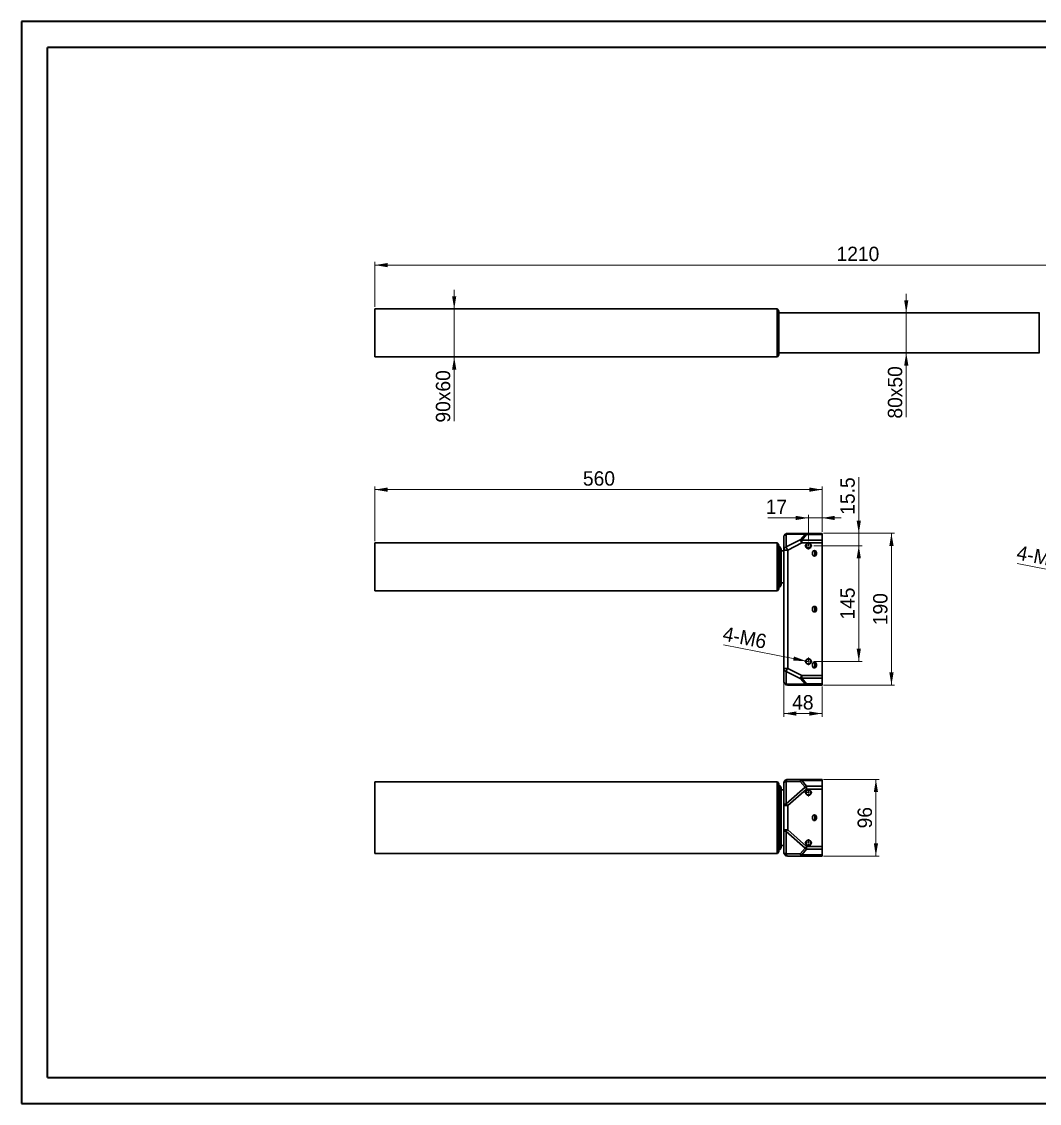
# Model space of a CAD drawing. Header units: millimetres. Extents: x 0 to 1916, y 0 to 1355.
# Drawn here: x 0 to 1275, y 0 to 1355 of the extents above; entities that cross this region are included whole.
import ezdxf

# ---------------------------------------------------------------- set-up
doc = ezdxf.new("R2010")
doc.units = ezdxf.units.MM
doc.linetypes.add('CENTER2', pattern=[7.5, 5, -1, 0.5, -1])
doc.layers.get('0').update_dxf_attribs({"lineweight": 18})
for name, color, linetype, lineweight in [('CAXA0', 7, 'Continuous', 70), ('CAXA3', 7, 'Continuous', 18), ('標注', 3, 'Continuous', 18)]:
    doc.layers.add(name, color=color, linetype=linetype, lineweight=lineweight)
doc.dimstyles.new('ISO-25', dxfattribs={"dimtxt": 12, "dimasz": 10, "dimexe": 0.5, "dimexo": 0.625, "dimgap": 1.2, "dimtad": 1, "dimdsep": 46, "dimtxsty": 'Standard', "dimcen": 2.5, "dimdle": 14, "dimclrd": 3, "dimclre": 3, "dimclrt": 3, "dimadec": 0, "dimazin": 0, "dimtfac": 1, "dimtmove": 0, "dimatfit": 3, "dimfxl": 0, "dimarcsym": 0})

# ---------------------------------------------------------------- blocks, each defined once
blk = doc.blocks.new('*X3')
at = {"layer": '標注', "linetype": 'Continuous', "lineweight": 15}
blk.add_hatch(color=0, dxfattribs=at).paths.add_polyline_path([(982.7, 554), (967.5, 559.7), (966.5, 554.5)], flags=0)
at = {"layer": '標注', "color": 0, "linetype": 'Continuous', "lineweight": 15}
blk.add_line((879, 574.5), (985.6, 553.5), dxfattribs=at)
at = {"layer": '標注', "color": 0, "linetype": 'Continuous', "lineweight": 15, "insert": (905.8, 583.3), "char_height": 18, "width": 98.547, "attachment_point": 5, "rotation": 348.8526}
blk.add_mtext('4-M6', dxfattribs=at)
blk = doc.blocks.new('*X4')
at = {"layer": '標注', "linetype": 'Continuous', "lineweight": 15}
for points in [[(442.6, 768.7), (458.6, 771.4), (458.6, 766)], [(1002.6, 768.7), (986.6, 771.4), (986.6, 766)]]:
    blk.add_hatch(color=0, dxfattribs=at).paths.add_polyline_path(points, flags=0)
at = {"layer": '標注', "color": 0, "linetype": 'Continuous', "lineweight": 15}
for p, q in [((442.6, 704), (442.6, 772.7)), ((1002.6, 716), (1002.6, 772.7)), ((442.6, 768.7), (1002.6, 768.7))]:
    blk.add_line(p, q, dxfattribs=at)
at = {"layer": '標注', "color": 0, "lineweight": 15, "insert": (723.2, 782.6), "char_height": 18, "width": 71.598, "attachment_point": 5}
blk.add_mtext('560', dxfattribs=at)
blk = doc.blocks.new('*X5')
at = {"layer": '標注', "linetype": 'Continuous', "lineweight": 15}
for points in [[(442.6, 1050), (458.6, 1052.6), (458.6, 1047.3)], [(1652.6, 1050), (1636.6, 1052.6), (1636.6, 1047.3)]]:
    blk.add_hatch(color=0, dxfattribs=at).paths.add_polyline_path(points, flags=0)
at = {"layer": '標注', "color": 0, "linetype": 'Continuous', "lineweight": 15}
for p, q in [((442.6, 997.5), (442.6, 1054)), ((442.6, 1050), (1652.6, 1050)), ((1652.6, 1009), (1652.6, 1054))]:
    blk.add_line(p, q, dxfattribs=at)
at = {"layer": '標注', "color": 0, "lineweight": 15, "insert": (1047.6, 1063.9), "char_height": 18, "width": 94.525, "attachment_point": 5}
blk.add_mtext('1210', dxfattribs=at)
blk = doc.blocks.new('*X6')
at = {"layer": '標注', "linetype": 'Continuous', "lineweight": 15}
for points in [[(1048.7, 698.5), (1051.3, 682.5), (1046, 682.5)], [(1048.7, 553.5), (1051.3, 569.5), (1046, 569.5)]]:
    blk.add_hatch(color=0, dxfattribs=at).paths.add_polyline_path(points, flags=0)
at = {"layer": '標注', "color": 0, "linetype": 'Continuous', "lineweight": 15}
for p, q in [((992.4, 698.5), (1052.7, 698.5)), ((1048.7, 698.5), (1048.7, 553.5)), ((992.4, 553.5), (1052.7, 553.5))]:
    blk.add_line(p, q, dxfattribs=at)
at = {"layer": '標注', "color": 0, "lineweight": 15, "insert": (1034.7, 626), "char_height": 18, "width": 68.179, "attachment_point": 5, "rotation": 90}
blk.add_mtext('145', dxfattribs=at)
blk = doc.blocks.new('*X7')
at = {"layer": '標注', "linetype": 'Continuous', "lineweight": 15}
for points in [[(985.6, 733.3), (969.6, 735.9), (969.6, 730.6)], [(1002.6, 733.3), (1018.6, 735.9), (1018.6, 730.6)]]:
    blk.add_hatch(color=0, dxfattribs=at).paths.add_polyline_path(points, flags=0)
at = {"layer": '標注', "color": 0, "linetype": 'Continuous', "lineweight": 15}
for p, q in [((934.9, 733.3), (1026.6, 733.3)), ((985.6, 705.3), (985.6, 737.3)), ((1002.6, 716), (1002.6, 737.3))]:
    blk.add_line(p, q, dxfattribs=at)
at = {"layer": '標注', "color": 0, "lineweight": 15, "insert": (945.5, 747.2), "char_height": 18, "width": 42.637, "attachment_point": 5}
blk.add_mtext('17', dxfattribs=at)
blk = doc.blocks.new('*X8')
at = {"layer": '標注', "linetype": 'Continuous', "lineweight": 15}
for points in [[(1070.1, 405.8), (1072.8, 389.8), (1067.5, 389.8)], [(1070.1, 309.8), (1072.8, 325.8), (1067.5, 325.8)]]:
    blk.add_hatch(color=0, dxfattribs=at).paths.add_polyline_path(points, flags=0)
at = {"layer": '標注', "color": 0, "linetype": 'Continuous', "lineweight": 15}
for p, q in [((1004.6, 405.8), (1074.1, 405.8)), ((1070.1, 405.8), (1070.1, 309.8)), ((1004.6, 309.8), (1074.1, 309.8))]:
    blk.add_line(p, q, dxfattribs=at)
at = {"layer": '標注', "color": 0, "lineweight": 15, "insert": (1056.3, 357.8), "char_height": 18, "width": 46.659, "attachment_point": 5, "rotation": 90}
blk.add_mtext('96', dxfattribs=at)
blk = doc.blocks.new('*X9')
at = {"layer": '標注', "linetype": 'Continuous', "lineweight": 15}
for points in [[(1089.6, 714), (1092.3, 698), (1086.9, 698)], [(1089.6, 524), (1092.3, 540), (1086.9, 540)]]:
    blk.add_hatch(color=0, dxfattribs=at).paths.add_polyline_path(points, flags=0)
at = {"layer": '標注', "color": 0, "linetype": 'Continuous', "lineweight": 15}
for p, q in [((1004.6, 714), (1093.6, 714)), ((1089.6, 714), (1089.6, 524)), ((1004.6, 524), (1093.6, 524))]:
    blk.add_line(p, q, dxfattribs=at)
at = {"layer": '標注', "color": 0, "lineweight": 15, "insert": (1075.7, 619), "char_height": 18, "width": 68.782, "attachment_point": 5, "rotation": 90}
blk.add_mtext('190', dxfattribs=at)
blk = doc.blocks.new('*X12')
at = {"layer": '標注', "linetype": 'Continuous', "lineweight": 15}
blk.add_hatch(color=0, dxfattribs=at).paths.add_polyline_path([(1350.8, 655.6), (1335.6, 661.4), (1334.5, 656.1)], flags=0)
at = {"layer": '標注', "color": 0, "linetype": 'Continuous', "lineweight": 15}
blk.add_line((1247.1, 676.1), (1353.7, 655.1), dxfattribs=at)
at = {"layer": '標注', "color": 0, "linetype": 'Continuous', "lineweight": 15, "insert": (1273.9, 684.9), "char_height": 18, "width": 98.547, "attachment_point": 5, "rotation": 348.8526}
blk.add_mtext('4-M6', dxfattribs=at)
blk = doc.blocks.new('*X13')
at = {"layer": '標注', "linetype": 'Continuous', "lineweight": 15}
for points in [[(954.6, 488.3), (970.6, 485.6), (970.6, 490.9)], [(1002.6, 488.3), (986.6, 485.6), (986.6, 490.9)]]:
    blk.add_hatch(color=0, dxfattribs=at).paths.add_polyline_path(points, flags=0)
at = {"layer": '標注', "color": 0, "linetype": 'Continuous', "lineweight": 15}
for p, q in [((954.6, 542.9), (954.6, 484.3)), ((1002.6, 522), (1002.6, 484.3)), ((1002.6, 488.3), (954.6, 488.3))]:
    blk.add_line(p, q, dxfattribs=at)
at = {"layer": '標注', "color": 0, "lineweight": 15, "insert": (978.6, 502.2), "char_height": 18, "width": 46.659, "attachment_point": 5}
blk.add_mtext('48', dxfattribs=at)
blk = doc.blocks.new('*X14')
at = {"layer": '標注', "linetype": 'Continuous', "lineweight": 15}
for points in [[(541.9, 995), (544.5, 1011), (539.2, 1011)], [(541.9, 935), (544.5, 919), (539.2, 919)]]:
    blk.add_hatch(color=0, dxfattribs=at).paths.add_polyline_path(points, flags=0)
at = {"layer": '標注', "color": 0, "linetype": 'Continuous', "lineweight": 15}
blk.add_line((541.9, 1019), (541.9, 854.6), dxfattribs=at)
at = {"layer": '標注', "color": 0, "lineweight": 15, "insert": (528, 885.5), "char_height": 18, "width": 123.888, "attachment_point": 5, "rotation": 90}
blk.add_mtext('90x60', dxfattribs=at)
blk = doc.blocks.new('*X15')
at = {"layer": '標注', "linetype": 'Continuous', "lineweight": 15}
for points in [[(1108.1, 990), (1110.8, 1006), (1105.5, 1006)], [(1108.1, 940), (1110.8, 924), (1105.5, 924)]]:
    blk.add_hatch(color=0, dxfattribs=at).paths.add_polyline_path(points, flags=0)
at = {"layer": '標注', "color": 0, "linetype": 'Continuous', "lineweight": 15}
for p, q in [((1108.1, 1014), (1108.1, 859.6)), ((1109.5, 990), (1104.1, 990)), ((1109.5, 940), (1104.1, 940))]:
    blk.add_line(p, q, dxfattribs=at)
at = {"layer": '標注', "color": 0, "lineweight": 15, "insert": (1094.2, 890.5), "char_height": 18, "width": 123.888, "attachment_point": 5, "rotation": 90}
blk.add_mtext('80x50', dxfattribs=at)
blk = doc.blocks.new('*X16')
at = {"layer": '標注', "linetype": 'Continuous', "lineweight": 15}
for points in [[(1048.7, 714), (1046, 730), (1051.3, 730)], [(1048.7, 698.5), (1046, 682.5), (1051.3, 682.5)]]:
    blk.add_hatch(color=0, dxfattribs=at).paths.add_polyline_path(points, flags=0)
at = {"layer": '標注', "color": 0, "linetype": 'Continuous', "lineweight": 15}
blk.add_line((1048.7, 674.5), (1048.7, 784.2), dxfattribs=at)
at = {"layer": '標注', "color": 0, "lineweight": 15, "insert": (1034.7, 760.7), "char_height": 18, "width": 93.922, "attachment_point": 5, "rotation": 90}
blk.add_mtext('15.5', dxfattribs=at)
blk = doc.blocks.new('*X18')
at = {"layer": '標注', "linetype": 'Continuous', "lineweight": 15}
for points in [[(1070.1, 405.8), (1072.8, 389.8), (1067.5, 389.8)], [(1070.1, 309.8), (1072.8, 325.8), (1067.5, 325.8)]]:
    blk.add_hatch(color=0, dxfattribs=at).paths.add_polyline_path(points, flags=0)
at = {"layer": '標注', "color": 0, "linetype": 'Continuous', "lineweight": 15}
for p, q in [((1004.6, 405.8), (1074.1, 405.8)), ((1070.1, 405.8), (1070.1, 309.8)), ((1004.6, 309.8), (1074.1, 309.8))]:
    blk.add_line(p, q, dxfattribs=at)
at = {"layer": '標注', "color": 0, "lineweight": 15, "insert": (1056.3, 357.8), "char_height": 18, "width": 46.659, "attachment_point": 5, "rotation": 90}
blk.add_mtext('96', dxfattribs=at)

msp = doc.modelspace()

# ---------------------------------------------------------------- linework, layer by layer
at = {"linetype": 'Continuous', "lineweight": 30}
for p, q in [((442.61, 995.049), (946.36, 995.049)), ((442.61, 992.049), (442.61, 995.049)), ((442.61, 938.049), (442.61, 992.049)), ((946.36, 992.049), (946.36, 995.049)), ((946.36, 995.049), (946.682, 995.049)), ((946.36, 992.049), (946.36, 938.049)), ((946.945, 994.893), (948.323, 992.366)), ((948.36, 992.223), (948.36, 992.049)), ((948.36, 992.049), (948.36, 938.049)), ((948.36, 990.049), (1274.56, 990.049)), ((1274.56, 987.049), (1274.56, 990.049)), ((1274.56, 990.049), (1274.882, 990.049)), ((1274.56, 987.049), (1274.56, 943.049)), ((442.61, 935.049), (442.61, 938.049)), ((442.61, 935.049), (946.36, 935.049)), ((946.36, 935.049), (946.36, 938.049)), ((946.682, 935.049), (946.36, 935.049)), ((946.945, 935.206), (948.323, 937.732)), ((1274.56, 940.049), (948.36, 940.049)), ((948.36, 938.049), (948.36, 937.876)), ((1274.56, 940.049), (1274.56, 943.049)), ((1274.882, 940.049), (1274.56, 940.049)), ((954.61, 693.039), (954.61, 708.96)), ((957.619, 697.021), (957.619, 712.942)), ((981.379, 712.942), (957.619, 712.942)), ((957.619, 697.021), (975.318, 705.871)), ((959.61, 713.96), (983.37, 713.96)), ((975.318, 705.871), (981.379, 712.942)), ((977.309, 705.424), (983.37, 712.495)), ((977.309, 705.424), (977.309, 703.802)), ((1002.61, 705.424), (977.309, 705.424)), ((983.37, 713.96), (983.37, 713.579)), ((983.37, 713.96), (1002.61, 713.96)), ((983.37, 713.579), (983.37, 712.495)), ((983.37, 712.495), (1002.61, 712.495)), ((1002.61, 713.96), (1002.61, 712.495)), ((1002.61, 712.495), (1002.61, 705.424)), ((1002.61, 701.889), (1002.61, 705.424)), ((442.61, 701.96), (946.36, 701.96)), ((442.61, 698.96), (442.61, 701.96)), ((442.61, 644.96), (442.61, 698.96)), ((946.36, 698.96), (946.36, 701.96)), ((946.36, 701.96), (946.682, 701.96)), ((946.36, 698.96), (946.36, 644.96)), ((946.945, 701.803), (948.323, 699.277)), ((948.36, 699.133), (948.36, 698.96)), ((948.36, 698.96), (948.36, 644.96)), ((948.36, 696.96), (949.56, 696.96)), ((949.56, 693.96), (949.56, 696.96)), ((949.56, 696.96), (949.882, 696.96)), ((949.56, 693.96), (949.56, 649.96)), ((950.145, 696.803), (951.523, 694.277)), ((951.56, 694.133), (951.56, 693.96)), ((951.56, 693.96), (951.56, 649.96)), ((954.61, 691.96), (951.56, 691.96)), ((956.074, 693.039), (954.61, 693.039)), ((954.61, 544.88), (954.61, 693.039)), ((959.61, 693.039), (956.074, 693.039)), ((977.309, 701.889), (959.61, 693.039)), ((959.61, 544.88), (959.61, 693.039)), ((977.309, 703.802), (977.309, 701.889)), ((984.908, 701.889), (977.309, 701.889)), ((984.908, 701.889), (985.61, 701.968)), ((985.61, 701.968), (985.61, 701.46)), ((985.61, 701.968), (986.312, 701.889)), ((1002.61, 701.889), (986.312, 701.889)), ((993.76, 692.218), (993.76, 685.701)), ((1002.61, 536.031), (1002.61, 701.889)), ((990.61, 687.96), (990.61, 689.96)), ((990.76, 689.96), (990.76, 687.96)), ((995.46, 689.96), (995.46, 687.96)), ((995.61, 689.96), (995.61, 687.96)), ((951.56, 651.96), (954.61, 651.96)), ((442.61, 641.96), (442.61, 644.96)), ((442.61, 641.96), (946.36, 641.96)), ((946.36, 641.96), (946.36, 644.96)), ((946.682, 641.96), (946.36, 641.96)), ((946.945, 642.116), (948.323, 644.642)), ((949.56, 646.96), (948.36, 646.96)), ((948.36, 644.96), (948.36, 644.786)), ((949.56, 646.96), (949.56, 649.96)), ((949.882, 646.96), (949.56, 646.96)), ((950.145, 647.116), (951.523, 649.642)), ((951.56, 649.96), (951.56, 649.786)), ((990.61, 617.96), (990.61, 619.96)), ((990.76, 619.96), (990.76, 617.96)), ((993.76, 622.218), (993.76, 615.701)), ((995.46, 619.96), (995.46, 617.96)), ((995.61, 619.96), (995.61, 617.96)), ((954.61, 544.88), (956.074, 544.88)), ((954.61, 528.96), (954.61, 544.88)), ((956.074, 544.88), (959.61, 544.88)), ((959.61, 544.88), (977.309, 536.031)), ((990.61, 547.96), (990.61, 549.96)), ((990.76, 549.96), (990.76, 547.96)), ((993.76, 552.218), (993.76, 545.701)), ((995.46, 549.96), (995.46, 547.96)), ((995.61, 549.96), (995.61, 547.96)), ((957.619, 540.898), (975.318, 532.049)), ((957.619, 524.977), (957.619, 540.898)), ((975.318, 532.049), (981.379, 524.977)), ((977.309, 536.031), (1002.61, 536.031)), ((977.309, 536.031), (977.309, 534.117)), ((977.309, 534.117), (977.309, 532.495)), ((977.309, 532.495), (1002.61, 532.495)), ((983.37, 525.424), (977.309, 532.495)), ((1002.61, 536.031), (1002.61, 532.495)), ((1002.61, 532.495), (1002.61, 525.424)), ((981.379, 524.977), (957.619, 524.977)), ((959.61, 523.96), (983.37, 523.96)), ((1002.61, 525.424), (983.37, 525.424)), ((983.37, 525.424), (983.37, 524.34)), ((983.37, 524.34), (983.37, 523.96)), ((983.37, 523.96), (1002.61, 523.96)), ((1002.61, 525.424), (1002.61, 523.96)), ((442.61, 402.802), (946.36, 402.802)), ((442.61, 399.802), (442.61, 402.802)), ((442.61, 315.802), (442.61, 399.802)), ((946.36, 399.802), (946.36, 402.802)), ((946.36, 402.802), (946.682, 402.802)), ((946.36, 399.802), (946.36, 315.802)), ((948.323, 400.119), (946.945, 402.646)), ((948.36, 399.976), (948.36, 399.802)), ((948.36, 399.802), (948.36, 315.802)), ((949.56, 397.802), (948.36, 397.802)), ((949.56, 394.802), (949.56, 397.802)), ((949.56, 397.802), (949.882, 397.802)), ((949.56, 394.802), (949.56, 320.802)), ((951.523, 395.119), (950.145, 397.646)), ((951.56, 394.976), (951.56, 394.802)), ((951.56, 394.802), (951.56, 320.802)), ((954.61, 372.941), (954.61, 400.802)), ((957.619, 375.216), (957.619, 403.078)), ((975.318, 403.078), (957.619, 403.078)), ((957.619, 375.216), (981.379, 396.007)), ((959.61, 405.802), (977.309, 405.802)), ((983.37, 393.731), (959.61, 372.941)), ((981.379, 396.007), (975.318, 403.078)), ((977.309, 405.802), (977.309, 405.422)), ((977.309, 405.802), (984.908, 405.802)), ((977.309, 405.422), (977.309, 404.338)), ((983.37, 397.267), (977.309, 404.338)), ((977.309, 404.338), (1002.61, 404.338)), ((983.37, 397.267), (983.37, 395.645)), ((1002.61, 397.267), (983.37, 397.267)), ((983.37, 395.645), (983.37, 393.731)), ((1002.61, 393.731), (983.37, 393.731)), ((985.61, 405.802), (984.908, 405.802)), ((986.312, 405.802), (985.61, 405.802)), ((986.312, 405.802), (1002.61, 405.802)), ((1002.61, 405.802), (1002.61, 404.338)), ((1002.61, 404.338), (1002.61, 397.267)), ((1002.61, 397.267), (1002.61, 393.731)), ((1002.61, 321.873), (1002.61, 393.731)), ((954.61, 392.802), (951.56, 392.802)), ((956.074, 372.941), (954.61, 372.941)), ((954.61, 342.664), (954.61, 372.941)), ((959.61, 372.941), (956.074, 372.941)), ((959.61, 342.664), (959.61, 372.941)), ((990.61, 356.802), (990.61, 358.802)), ((990.756, 356.825), (990.756, 358.78)), ((993.76, 361.061), (993.76, 354.544)), ((995.46, 358.802), (995.46, 356.802)), ((995.61, 358.802), (995.61, 356.802)), ((954.61, 342.664), (956.074, 342.664)), ((954.61, 314.802), (954.61, 342.664)), ((956.074, 342.664), (959.61, 342.664)), ((981.379, 319.598), (957.619, 340.388)), ((957.619, 312.527), (957.619, 340.388)), ((959.61, 342.664), (983.37, 321.873)), ((442.61, 312.802), (442.61, 315.802)), ((442.61, 312.802), (946.36, 312.802)), ((946.36, 312.802), (946.36, 315.802)), ((946.682, 312.802), (946.36, 312.802)), ((946.945, 312.959), (948.323, 315.485)), ((948.36, 317.802), (949.56, 317.802)), ((948.36, 315.802), (948.36, 315.629)), ((949.56, 317.802), (949.56, 320.802)), ((949.882, 317.802), (949.56, 317.802)), ((950.145, 317.959), (951.523, 320.485)), ((951.56, 322.802), (954.61, 322.802)), ((951.56, 320.802), (951.56, 320.629)), ((957.619, 312.527), (975.318, 312.527)), ((975.318, 312.527), (981.379, 319.598)), ((977.309, 311.267), (983.37, 318.338)), ((983.37, 321.873), (1002.61, 321.873)), ((983.37, 321.873), (983.37, 319.96)), ((983.37, 319.96), (983.37, 318.338)), ((983.37, 318.338), (1002.61, 318.338)), ((1002.61, 321.873), (1002.61, 318.338)), ((1002.61, 318.338), (1002.61, 311.267)), ((977.309, 309.802), (959.61, 309.802)), ((1002.61, 311.267), (977.309, 311.267)), ((977.309, 311.267), (977.309, 310.183)), ((977.309, 310.183), (977.309, 309.802)), ((984.908, 309.802), (977.309, 309.802)), ((984.908, 309.802), (985.61, 309.803)), ((985.61, 309.803), (986.312, 309.802)), ((1002.61, 309.802), (986.312, 309.802)), ((1002.61, 309.802), (1002.61, 311.267))]:
    msp.add_line(p, q, dxfattribs=at)
at = {"linetype": 'CENTER2', "lineweight": 15}
for p, q in [((980.824, 698.46), (990.395, 698.46)), ((985.61, 703.26), (985.61, 693.66)), ((985.61, 558.26), (985.61, 548.66)), ((980.824, 553.46), (990.395, 553.46)), ((985.61, 394.102), (985.61, 384.502)), ((980.824, 389.302), (990.395, 389.302)), ((980.824, 326.302), (990.395, 326.302)), ((985.61, 331.102), (985.61, 321.502))]:
    msp.add_line(p, q, dxfattribs=at)
at = {"linetype": 'Continuous', "lineweight": 30}
for points in [[(977.309, 701.889), (977.003, 702.501), (976.703, 703.101), (976.414, 703.679), (976.142, 704.223), (975.892, 704.723), (975.669, 705.17), (975.476, 705.555), (975.318, 705.871)], [(959.61, 693.039), (959.304, 693.651), (959.003, 694.251), (958.715, 694.829), (958.443, 695.373), (958.193, 695.873), (957.969, 696.32), (957.777, 696.705), (957.619, 697.021)], [(985.008, 701.399), (985.006, 701.408), (985.001, 701.436), (984.991, 701.481), (984.979, 701.542), (984.964, 701.616), (984.946, 701.701), (984.928, 701.793), (984.908, 701.889)], [(986.312, 701.889), (986.292, 701.793), (986.273, 701.701), (986.256, 701.616), (986.241, 701.542), (986.228, 701.481), (986.219, 701.436), (986.213, 701.408), (986.211, 701.399)], [(957.619, 540.898), (957.777, 541.214), (957.969, 541.599), (958.193, 542.046), (958.443, 542.546), (958.715, 543.09), (959.003, 543.668), (959.304, 544.268), (959.61, 544.88)], [(975.318, 532.049), (975.476, 532.365), (975.669, 532.75), (975.892, 533.196), (976.142, 533.696), (976.414, 534.24), (976.703, 534.818), (977.003, 535.419), (977.309, 536.031)], [(957.619, 403.078), (956.976, 402.911), (956.389, 402.7), (955.87, 402.449), (955.429, 402.163), (955.076, 401.849), (954.819, 401.512), (954.662, 401.161), (954.61, 400.802)], [(957.619, 403.078), (957.777, 403.666), (957.969, 404.2), (958.193, 404.67), (958.443, 405.067), (958.715, 405.384), (959.003, 405.615), (959.304, 405.755), (959.61, 405.802)], [(975.318, 403.078), (975.476, 403.666), (975.669, 404.2), (975.892, 404.67), (976.142, 405.067), (976.414, 405.384), (976.703, 405.615), (977.003, 405.755), (977.309, 405.802)], [(983.37, 393.731), (983.103, 394.036), (982.838, 394.339), (982.576, 394.639), (982.32, 394.932), (982.07, 395.217), (981.829, 395.492), (981.598, 395.756), (981.379, 396.007)], [(954.61, 372.941), (954.662, 373.3), (954.819, 373.651), (955.076, 373.987), (955.429, 374.302), (955.87, 374.587), (956.389, 374.838), (956.976, 375.049), (957.619, 375.216)], [(959.61, 372.941), (959.343, 373.246), (959.078, 373.549), (958.816, 373.848), (958.559, 374.141), (958.31, 374.427), (958.069, 374.702), (957.838, 374.966), (957.619, 375.216)], [(957.619, 340.388), (956.976, 340.555), (956.389, 340.766), (955.87, 341.017), (955.429, 341.303), (955.076, 341.617), (954.819, 341.954), (954.662, 342.305), (954.61, 342.664)], [(957.619, 340.388), (957.838, 340.639), (958.069, 340.903), (958.31, 341.178), (958.559, 341.463), (958.816, 341.756), (959.078, 342.056), (959.343, 342.359), (959.61, 342.664)], [(954.61, 314.802), (954.662, 314.443), (954.819, 314.092), (955.076, 313.756), (955.429, 313.442), (955.87, 313.156), (956.389, 312.905), (956.976, 312.694), (957.619, 312.527)], [(959.61, 309.802), (959.304, 309.849), (959.003, 309.99), (958.715, 310.22), (958.443, 310.537), (958.193, 310.935), (957.969, 311.405), (957.777, 311.939), (957.619, 312.527)], [(977.309, 309.802), (977.003, 309.849), (976.703, 309.99), (976.414, 310.22), (976.142, 310.537), (975.892, 310.935), (975.669, 311.405), (975.476, 311.939), (975.318, 312.527)], [(981.379, 319.598), (981.598, 319.848), (981.829, 320.112), (982.07, 320.388), (982.32, 320.673), (982.576, 320.966), (982.838, 321.265), (983.103, 321.568), (983.37, 321.873)]]:
    msp.add_lwpolyline(points, dxfattribs=at)
for centre in [(985.61, 553.46), (985.61, 389.302), (985.61, 326.302)]:
    msp.add_circle(centre, 3, dxfattribs=at)
for centre, radius, start, end in [((946.682, 994.749), 0.3, 28.61046, 90), ((948.06, 992.223), 0.3, 0, 28.61046), ((946.682, 935.349), 0.3, 270, 331.38954), ((948.06, 937.876), 0.3, 331.38954, 360), ((958.98, 708.785), 4.374, 108.138109, 177.712836), ((959.61, 708.96), 5, 135, 180), ((959.61, 708.96), 5, 90, 135), ((959.718, 711.291), 2.671, 92.330403, 141.821464), ((975.23, 700.816), 5.056, 65.714264, 88.999872), ((983.479, 711.291), 2.671, 92.329983, 141.821883), ((981.291, 707.886), 5.056, 65.715268, 88.999073), ((946.682, 701.66), 0.3, 28.61046, 90), ((948.06, 699.133), 0.3, 0, 28.61046), ((949.882, 696.66), 0.3, 28.61046, 90), ((951.26, 694.133), 0.3, 0, 28.61046), ((958.98, 692.864), 4.374, 108.138108, 177.712863), ((985.61, 698.46), 3, 138.565404, 180), ((985.61, 698.46), 3, 180, 222.953977), ((985.61, 698.46), 3, 222.953977, 265.371688), ((985.61, 698.46), 3, 90, 101.565854), ((985.61, 698.46), 3, 78.434146, 90), ((993.11, 689.96), 2.5, 0, 180), ((993.11, 689.96), 2.35, 73.942867, 180), ((993.11, 689.96), 2.35, 0, 73.942867), ((993.11, 687.96), 2.5, 180, 360), ((993.11, 687.96), 2.35, 180, 286.057133), ((993.11, 687.96), 2.35, 286.057133, 0), ((946.682, 642.26), 0.3, 270, 331.38954), ((948.06, 644.786), 0.3, 331.38954, 0), ((949.882, 647.26), 0.3, 270, 331.38954), ((951.26, 649.786), 0.3, 331.38954, 0), ((993.11, 619.96), 2.5, 0, 180), ((993.11, 617.96), 2.5, 180, 360), ((993.11, 619.96), 2.35, 73.942867, 180), ((993.11, 617.96), 2.35, 180, 286.057133), ((993.11, 619.96), 2.35, 0, 73.942867), ((993.11, 617.96), 2.35, 286.057133, 0), ((958.98, 545.055), 4.374, 182.287024, 251.862083), ((993.11, 549.96), 2.5, 0, 180), ((993.11, 547.96), 2.5, 180, 0), ((993.11, 549.96), 2.35, 73.942867, 180), ((993.11, 547.96), 2.35, 180, 286.057133), ((993.11, 549.96), 2.35, 0, 73.942867), ((993.11, 547.96), 2.35, 286.057133, 0), ((958.98, 529.134), 4.374, 182.287253, 251.861853), ((959.61, 528.96), 5, 180, 225), ((975.23, 537.104), 5.056, 271.000625, 294.285442), ((959.61, 528.96), 5, 225, 270), ((959.718, 526.629), 2.671, 218.17893, 267.669203), ((981.291, 530.033), 5.056, 271.001477, 294.284591), ((983.479, 526.628), 2.671, 218.178511, 267.669623), ((946.682, 402.502), 0.3, 28.61046, 90), ((948.06, 399.976), 0.3, 0, 28.61046), ((949.882, 397.502), 0.3, 28.61046, 90), ((951.26, 394.976), 0.3, 0, 28.61046), ((959.61, 400.802), 5, 135, 180), ((959.61, 400.802), 5, 90, 135), ((980.415, 397.227), 7.759, 113.593133, 131.060123), ((986.475, 390.157), 7.758, 113.591395, 131.061861), ((993.11, 358.802), 2.5, 0, 180), ((993.11, 356.802), 2.5, 180, 0), ((993.11, 358.802), 2.35, 73.942867, 180.543286), ((993.11, 356.802), 2.35, 179.456715, 286.057133), ((993.11, 358.802), 2.35, 0, 73.942867), ((993.11, 356.802), 2.35, 286.057133, 360), ((946.682, 313.102), 0.3, 270, 331.38954), ((948.06, 315.629), 0.3, 331.38954, 0), ((949.882, 318.102), 0.3, 270, 331.38954), ((951.26, 320.629), 0.3, 331.38954, 0), ((959.61, 314.802), 5, 180, 225), ((980.415, 318.377), 7.759, 228.939877, 246.406867), ((986.475, 325.447), 7.758, 228.938139, 246.408605), ((977.746, 344.408), 23.009, 289.95323, 296.984257), ((959.61, 314.802), 5, 225, 270)]:
    msp.add_arc(centre, radius, start, end, dxfattribs=at)
at = {"linetype": 'CENTER2', "lineweight": 15}
for centre in [(985.61, 698.46), (985.61, 553.46), (985.61, 389.302), (985.61, 326.302)]:
    msp.add_arc(centre, 2.6, 270, 180, dxfattribs=at)
at = {"linetype": 'Continuous', "lineweight": 30}
for points, knots in [([(986.312, 701.889), (986.708, 701.764), (987.53, 701.505), (988.497, 700.578), (989.068, 699.388), (989.166, 698.099), (988.811, 696.858), (988.014, 695.8), (986.88, 695.113), (985.61, 694.886), (984.339, 695.113), (983.206, 695.8), (982.408, 696.858), (982.054, 698.099), (982.152, 699.388), (982.722, 700.578), (983.69, 701.505), (984.511, 701.764), (984.908, 701.889)], [0, 0, 0, 0, 1.23964551, 2.56801498, 3.89638643, 5.13607251, 6.37576154, 7.70411256, 9.03249262, 10.27215872, 11.51188372, 12.84026378, 14.1686148, 15.40830383, 16.64798992, 17.97636136, 19.30473083, 20.54437634, 20.54437634, 20.54437634, 20.54437634]), ([(983.391, 700.422), (983.58, 700.629), (984.02, 701.109), (984.649, 701.293), (985.008, 701.399)], [0, 0, 0, 0, 0.82672483, 1.92556991, 1.92556991, 1.92556991, 1.92556991]), ([(986.211, 701.399), (986.563, 701.286), (987.267, 701.062), (988.081, 700.272), (988.57, 699.269), (988.662, 698.15), (988.348, 697.073), (987.667, 696.188), (986.712, 695.578), (985.977, 695.499), (985.61, 695.46)], [0, 0, 0, 0, 1.10030868, 2.20060167, 3.30090535, 4.40120851, 5.50151362, 6.6018062, 7.70213586, 8.80239618, 8.80239618, 8.80239618, 8.80239618]), ([(985.61, 549.96), (985.17, 550.007), (984.49, 550.079), (983.674, 550.515), (983.118, 550.967), (982.663, 551.524), (982.241, 552.34), (982.025, 553.46), (982.241, 554.579), (982.663, 555.395), (983.118, 555.952), (983.674, 556.404), (984.49, 556.84), (985.17, 556.913), (985.61, 556.96)], [0, 0, 0, 0, 1.31450927, 2.02945588, 2.74491376, 3.45983673, 4.17531216, 5.48980083, 6.80428949, 7.51922971, 8.23468865, 8.94963842, 9.66509029, 10.97959956, 10.97959956, 10.97959956, 10.97959956]), ([(985.61, 556.96), (986.05, 556.913), (986.729, 556.84), (987.545, 556.404), (988.101, 555.952), (988.557, 555.395), (988.979, 554.579), (989.195, 553.46), (988.979, 552.34), (988.557, 551.524), (988.102, 550.967), (987.545, 550.515), (986.73, 550.079), (986.05, 550.007), (985.61, 549.96)], [0, 0, 0, 0, 1.31445058, 2.02939717, 2.74485504, 3.459778, 4.17525343, 5.48974207, 6.80423072, 7.5191643, 8.23462902, 8.94957406, 9.66502935, 10.97947993, 10.97947993, 10.97947993, 10.97947993]), ([(985.083, 405.802), (985.259, 405.802), (985.61, 405.802), (985.961, 405.802), (986.136, 405.802)], [0, 0, 0, 0, 0.52672532, 1.05339289, 1.05339289, 1.05339289, 1.05339289]), ([(982.11, 389.302), (982.157, 389.742), (982.229, 390.422), (982.665, 391.238), (983.117, 391.794), (983.674, 392.249), (984.49, 392.671), (985.61, 392.887), (986.729, 392.671), (987.545, 392.249), (988.102, 391.794), (988.554, 391.238), (988.99, 390.422), (989.063, 389.742), (989.11, 389.302)], [0, 0, 0, 0, 1.31448862, 2.02942549, 2.7448873, 3.45983468, 4.17528824, 5.48979746, 6.80424801, 7.51919459, 8.23465244, 8.94957538, 9.66505079, 10.97953941, 10.97953941, 10.97953941, 10.97953941]), ([(989.11, 389.302), (989.063, 388.862), (988.99, 388.183), (988.554, 387.367), (988.102, 386.811), (987.545, 386.355), (986.73, 385.933), (985.61, 385.717), (984.49, 385.933), (983.674, 386.355), (983.118, 386.81), (982.665, 387.367), (982.229, 388.183), (982.157, 388.862), (982.11, 389.302)], [0, 0, 0, 0, 1.31448862, 2.02942549, 2.7448873, 3.45983586, 4.17528942, 5.48973961, 6.80424848, 7.51919592, 8.23465377, 8.94957672, 9.66505212, 10.97954074, 10.97954074, 10.97954074, 10.97954074]), ([(982.11, 326.302), (982.157, 326.742), (982.229, 327.422), (982.665, 328.238), (983.117, 328.794), (983.674, 329.249), (984.49, 329.671), (985.61, 329.887), (986.729, 329.671), (987.545, 329.249), (988.102, 328.794), (988.554, 328.238), (988.99, 327.422), (989.063, 326.742), (989.11, 326.302)], [0, 0, 0, 0, 1.31448862, 2.02942549, 2.7448873, 3.45983586, 4.17528942, 5.48979829, 6.80424848, 7.51919592, 8.23465377, 8.94957672, 9.66505212, 10.97954074, 10.97954074, 10.97954074, 10.97954074]), ([(989.11, 326.302), (989.063, 325.862), (988.99, 325.183), (988.554, 324.367), (988.102, 323.811), (987.545, 323.355), (986.73, 322.933), (985.61, 322.717), (984.49, 322.933), (983.674, 323.355), (983.118, 323.81), (982.665, 324.367), (982.229, 325.183), (982.157, 325.862), (982.11, 326.302)], [0, 0, 0, 0, 1.31448862, 2.02942549, 2.7448873, 3.45983468, 4.17528824, 5.48973878, 6.80424801, 7.51919459, 8.23465244, 8.94957538, 9.66505079, 10.97953941, 10.97953941, 10.97953941, 10.97953941]), ([(986.136, 309.802), (985.961, 309.802), (985.61, 309.802), (985.259, 309.802), (985.083, 309.802)], [0, 0, 0, 0, 0.52666757, 1.05339289, 1.05339289, 1.05339289, 1.05339289])]:
    msp.add_open_spline(points, degree=3, knots=knots, dxfattribs=at)
at = {"layer": 'CAXA0', "linetype": 'Continuous', "lineweight": 35}
for p, q in [((1883.975, 1322.654), (32.26, 1322.654)), ((32.26, 32.26), (32.26, 1322.654)), ((32.26, 32.26), (1883.975, 32.26))]:
    msp.add_line(p, q, dxfattribs=at)
at = {"layer": 'CAXA3', "linetype": 'Continuous', "lineweight": 35}
for p, q in [((0, 1354.914), (0, 0)), ((1916.235, 1354.914), (0, 1354.914)), ((0, 0), (1916.235, 0))]:
    msp.add_line(p, q, dxfattribs=at)

# ---------------------------------------------------------------- dimensions: what is measured, and where the dimension line sits
at = {"layer": '標注', "color": 0, "lineweight": 15}
dim = msp.add_linear_dim(base=(1652.61, 1049.976), p1=(442.61, 995.513), p2=(1652.61, 1007.049), text='1210', dimstyle='ISO-25', override={"dimtxt": 18, "dimasz": 16, "dimexe": 4, "dimexo": 2, "dimgap": 5, "dimsah": 1, "dimdle": 24, "dimclrd": 0, "dimclre": 0, "dimclrt": 0, "dimtolj": 1}, dxfattribs=at)
dim.commit()
dim.dimension.update_dxf_attribs({"geometry": '*X5', "text_midpoint": (1047.61, 1063.926)})
for base, p1, p2, text, picture, middle in [((541.866, 935.049), (541.866, 995.049), (541.866, 935.049), '90x<>', '*X14', (527.967, 885.549)), ((1108.137, 940.049), (1111.46, 990.049), (1111.46, 940.049), '80x<>', '*X15', (1094.238, 890.549))]:
    dim = msp.add_linear_dim(base=base, p1=p1, p2=p2, angle=270, text=text, dimstyle='ISO-25', override={"dimtxt": 18, "dimasz": 16, "dimexe": 4, "dimexo": 2, "dimgap": 5, "dimsah": 1, "dimdle": 24, "dimclrd": 0, "dimclre": 0, "dimclrt": 0, "dimtolj": 1}, dxfattribs=at)
    dim.commit()
    dim.dimension.update_dxf_attribs({"geometry": picture, "text_midpoint": middle, "dimtype": 160})
for base, p1, p2, angle, picture, middle in [((1048.682, 713.96), (1048.682, 698.46), (1048.682, 713.96), 90, '*X16', (1034.732, 760.74)), ((1048.682, 553.46), (990.395, 698.46), (990.395, 553.46), 270, '*X6', (1034.732, 625.96))]:
    dim = msp.add_linear_dim(base=base, p1=p1, p2=p2, angle=angle, dimstyle='ISO-25', override={"dimtxt": 18, "dimasz": 16, "dimexe": 4, "dimexo": 2, "dimgap": 5, "dimsah": 1, "dimdle": 24, "dimclrd": 0, "dimclre": 0, "dimclrt": 0, "dimtolj": 1, "dimtzin": 8}, dxfattribs=at)
    dim.commit()
    dim.dimension.update_dxf_attribs({"geometry": picture, "text_midpoint": middle})
dim = msp.add_linear_dim(base=(1002.61, 768.702), p1=(442.61, 701.96), p2=(1002.61, 713.96), text='560', dimstyle='ISO-25', override={"dimtxt": 18, "dimasz": 16, "dimexe": 4, "dimexo": 2, "dimgap": 5, "dimsah": 1, "dimdle": 24, "dimclrd": 0, "dimclre": 0, "dimclrt": 0, "dimtolj": 1}, dxfattribs=at)
dim.commit()
dim.dimension.update_dxf_attribs({"geometry": '*X4', "text_midpoint": (723.235, 782.602), "dimtype": 160})
for base, p1, p2, angle, picture, middle in [((1002.61, 733.275), (985.61, 703.26), (1002.61, 713.96), 0, '*X7', (945.538, 747.225)), ((1089.606, 523.96), (1002.61, 713.96), (1002.61, 523.96), 270, '*X9', (1075.656, 618.96)), ((1070.15, 309.802), (1002.61, 405.802), (1002.61, 309.802), 270, '*X8', (1056.25, 357.802)), ((1070.15, 309.802), (1002.61, 405.802), (1002.61, 309.802), 270, '*X18', (1056.25, 357.802))]:
    dim = msp.add_linear_dim(base=base, p1=p1, p2=p2, angle=angle, dimstyle='ISO-25', override={"dimtxt": 18, "dimasz": 16, "dimexe": 4, "dimexo": 2, "dimgap": 5, "dimsah": 1, "dimdle": 24, "dimclrd": 0, "dimclre": 0, "dimclrt": 0, "dimtolj": 1, "dimtzin": 8}, dxfattribs=at)
    dim.commit()
    dim.dimension.update_dxf_attribs({"geometry": picture, "text_midpoint": middle, "dimtype": 160})
for center, mpoint, picture, middle in [((1353.696, 655.061), (1350.752, 655.641), '*X12', (1271.248, 671.308)), ((985.61, 553.46), (982.666, 554.04), '*X3', (903.162, 569.706))]:
    dim = msp.add_radius_dim(center=center, mpoint=mpoint, text='4-M6', dimstyle='ISO-25', override={"dimtxt": 18, "dimasz": 16, "dimexe": 4, "dimexo": 2, "dimgap": 5, "dimpost": 'R<>', "dimsah": 1, "dimdle": 24, "dimclrd": 0, "dimclre": 0, "dimclrt": 0, "dimtolj": 1}, dxfattribs=at)
    dim.commit()
    dim.dimension.update_dxf_attribs({"geometry": picture, "text_midpoint": middle, "dimtype": 164})
dim = msp.add_linear_dim(base=(954.61, 488.262), p1=(1002.61, 523.96), p2=(954.61, 544.88), dimstyle='ISO-25', override={"dimtxt": 18, "dimasz": 16, "dimexe": 4, "dimexo": 2, "dimgap": 5, "dimsah": 1, "dimdle": 24, "dimclrd": 0, "dimclre": 0, "dimclrt": 0, "dimtolj": 1, "dimtzin": 8}, dxfattribs=at)
dim.commit()
dim.dimension.update_dxf_attribs({"geometry": '*X13', "text_midpoint": (978.61, 502.162), "dimtype": 160})

doc.saveas('drawing.dxf')
